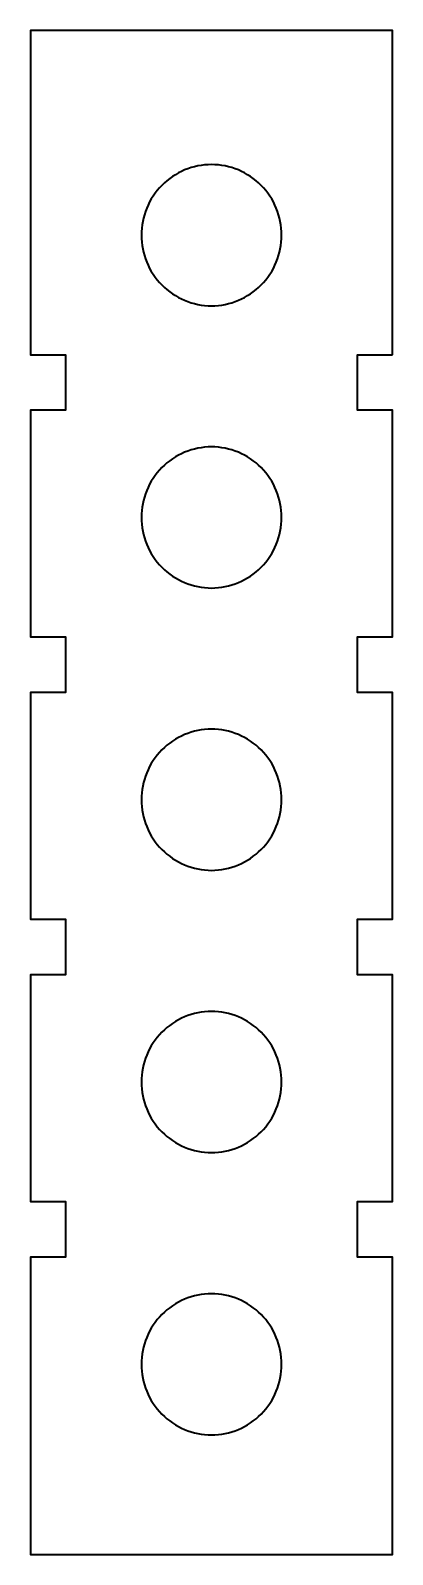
# Model space of a CAD drawing. Header units: inches. Extents: x -16 to 16, y -25 to 105.
import ezdxf

# ---------------------------------------------------------------- set-up
doc = ezdxf.new("R2010")
doc.units = ezdxf.units.IN
doc.header["$MEASUREMENT"] = 0
doc.layers.add('working', color=7, linetype='Continuous')

msp = doc.modelspace()

# ---------------------------------------------------------------- linework, layer by layer
at = {"layer": 'working', "color": 220, "lineweight": 35, "true_color": 0xff37b0}
msp.add_lwpolyline([(15.5, 77.2), (15.5, 104.93), (-15.5, 104.93), (-15.5, 77.2), (-12.5, 77.2), (-12.5, 72.44), (-15.5, 72.44), (-15.5, 53.06), (-12.5, 53.06), (-12.5, 48.29), (-15.5, 48.29), (-15.5, 28.91), (-12.5, 28.91), (-12.5, 24.15), (-15.5, 24.15), (-15.5, 4.76), (-12.5, 4.76), (-12.5, 0), (-15.5, 0), (-15.5, -25.43), (15.5, -25.43), (15.5, 0), (12.5, 0), (12.5, 4.76), (15.5, 4.76), (15.5, 24.15), (12.5, 24.15), (12.5, 28.91), (15.5, 28.91), (15.5, 48.29), (12.5, 48.29), (12.5, 53.06), (15.5, 53.06), (15.5, 72.44), (12.5, 72.44), (12.5, 77.2), (15.5, 77.2)], dxfattribs=at)
for points in [[(0, 93.46), (0.79, 93.46), (1.57, 93.3), (2.3, 93), (3.03, 92.69), (3.69, 92.24), (4.25, 91.68), (4.81, 91.12), (5.25, 90.46), (5.55, 89.72), (5.85, 88.99), (6, 88.21), (6, 87.42), (6, 86.63), (5.85, 85.85), (5.55, 85.12), (5.25, 84.39), (4.81, 83.72), (4.25, 83.16), (3.69, 82.6), (3.03, 82.15), (2.3, 81.85), (1.57, 81.54), (0.79, 81.38), (0, 81.38), (-0.79, 81.38), (-1.57, 81.54), (-2.3, 81.85), (-3.03, 82.15), (-3.69, 82.6), (-4.25, 83.16), (-4.81, 83.72), (-5.25, 84.39), (-5.55, 85.12), (-5.85, 85.85), (-6, 86.63), (-6, 87.42), (-6, 88.21), (-5.85, 88.99), (-5.55, 89.72), (-5.25, 90.46), (-4.81, 91.12), (-4.25, 91.68), (-3.69, 92.24), (-3.03, 92.69), (-2.3, 93), (-1.57, 93.3), (-0.79, 93.46), (0, 93.46)], [(0, 69.31), (0.79, 69.31), (1.57, 69.15), (2.3, 68.85), (3.03, 68.54), (3.69, 68.1), (4.25, 67.54), (4.81, 66.97), (5.25, 66.31), (5.55, 65.58), (5.85, 64.85), (6, 64.06), (6, 63.28), (6, 62.49), (5.85, 61.7), (5.55, 60.97), (5.25, 60.24), (4.81, 59.58), (4.25, 59.01), (3.69, 58.45), (3.03, 58.01), (2.3, 57.7), (1.57, 57.4), (0.79, 57.24), (0, 57.24), (-0.79, 57.24), (-1.57, 57.4), (-2.3, 57.7), (-3.03, 58.01), (-3.69, 58.45), (-4.25, 59.01), (-4.81, 59.58), (-5.25, 60.24), (-5.55, 60.97), (-5.85, 61.7), (-6, 62.49), (-6, 63.28), (-6, 64.06), (-5.85, 64.85), (-5.55, 65.58), (-5.25, 66.31), (-4.81, 66.97), (-4.25, 67.54), (-3.69, 68.1), (-3.03, 68.54), (-2.3, 68.85), (-1.57, 69.15), (-0.79, 69.31), (0, 69.31)], [(0, 45.17), (0.79, 45.17), (1.57, 45.01), (2.3, 44.7), (3.03, 44.4), (3.69, 43.95), (4.25, 43.39), (4.81, 42.83), (5.25, 42.16), (5.55, 41.43), (5.85, 40.7), (6, 39.92), (6, 39.13), (6, 38.34), (5.85, 37.56), (5.55, 36.83), (5.25, 36.09), (4.81, 35.43), (4.25, 34.87), (3.69, 34.31), (3.03, 33.86), (2.3, 33.55), (1.57, 33.25), (0.79, 33.09), (0, 33.09), (-0.79, 33.09), (-1.57, 33.25), (-2.3, 33.55), (-3.03, 33.86), (-3.69, 34.31), (-4.25, 34.87), (-4.81, 35.43), (-5.25, 36.09), (-5.55, 36.83), (-5.85, 37.56), (-6, 38.34), (-6, 39.13), (-6, 39.92), (-5.85, 40.7), (-5.55, 41.43), (-5.25, 42.16), (-4.81, 42.83), (-4.25, 43.39), (-3.69, 43.95), (-3.03, 44.4), (-2.3, 44.7), (-1.57, 45.01), (-0.79, 45.17), (0, 45.17)], [(0, 21.02), (0.79, 21.02), (1.57, 20.86), (2.3, 20.56), (3.03, 20.25), (3.69, 19.8), (4.25, 19.24), (4.81, 18.68), (5.25, 18.02), (5.55, 17.29), (5.85, 16.55), (6, 15.77), (6, 14.98), (6, 14.19), (5.85, 13.41), (5.55, 12.68), (5.25, 11.95), (4.81, 11.28), (4.25, 10.72), (3.69, 10.16), (3.03, 9.71), (2.3, 9.41), (1.57, 9.1), (0.79, 8.95), (0, 8.95), (-0.79, 8.95), (-1.57, 9.1), (-2.3, 9.41), (-3.03, 9.71), (-3.69, 10.16), (-4.25, 10.72), (-4.81, 11.28), (-5.25, 11.95), (-5.55, 12.68), (-5.85, 13.41), (-6, 14.19), (-6, 14.98), (-6, 15.77), (-5.85, 16.55), (-5.55, 17.29), (-5.25, 18.02), (-4.81, 18.68), (-4.25, 19.24), (-3.69, 19.8), (-3.03, 20.25), (-2.3, 20.56), (-1.57, 20.86), (-0.79, 21.02), (0, 21.02)], [(0, -3.13), (0.79, -3.13), (1.57, -3.29), (2.3, -3.59), (3.03, -3.9), (3.69, -4.34), (4.25, -4.9), (4.81, -5.47), (5.25, -6.13), (5.55, -6.86), (5.85, -7.59), (6, -8.37), (6, -9.16), (6, -9.95), (5.85, -10.74), (5.55, -11.47), (5.25, -12.2), (4.81, -12.86), (4.25, -13.43), (3.69, -13.99), (3.03, -14.43), (2.3, -14.74), (1.57, -15.04), (0.79, -15.2), (0, -15.2), (-0.79, -15.2), (-1.57, -15.04), (-2.3, -14.74), (-3.03, -14.43), (-3.69, -13.99), (-4.25, -13.43), (-4.81, -12.86), (-5.25, -12.2), (-5.55, -11.47), (-5.85, -10.74), (-6, -9.95), (-6, -9.16), (-6, -8.37), (-5.85, -7.59), (-5.55, -6.86), (-5.25, -6.13), (-4.81, -5.47), (-4.25, -4.9), (-3.69, -4.34), (-3.03, -3.9), (-2.3, -3.59), (-1.57, -3.29), (-0.79, -3.13), (0, -3.13)]]:
    msp.add_open_spline(points, degree=3, knots=[0, 0, 0, 0, 1, 1, 1, 2, 2, 2, 3, 3, 3, 4, 4, 4, 5, 5, 5, 6, 6, 6, 7, 7, 7, 8, 8, 8, 9, 9, 9, 10, 10, 10, 11, 11, 11, 12, 12, 12, 13, 13, 13, 14, 14, 14, 15, 15, 15, 16, 16, 16, 16], dxfattribs=at)

doc.saveas('drawing.dxf')
